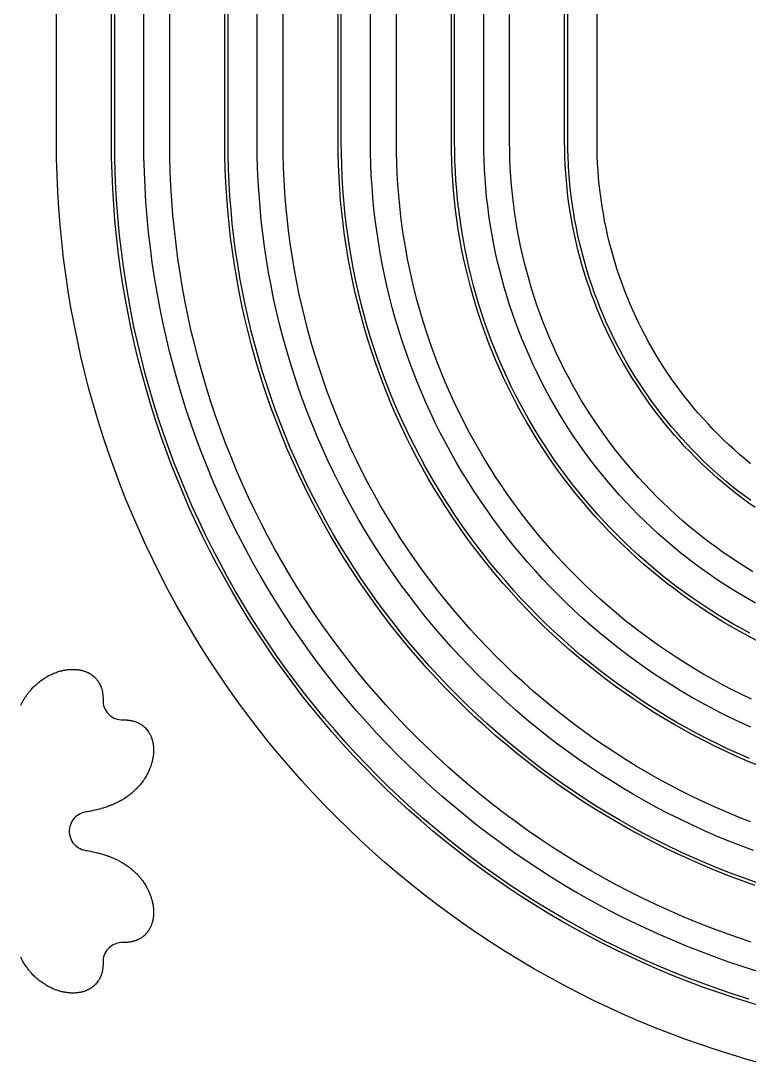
# Model space of a CAD drawing. Header units: metres. Extents: x 9 to 1211, y 9 to 2781.
# Drawn here: x 610 to 835, y 1411.1 to 1733.3 of the extents above; entities that cross this region are included whole.
import ezdxf

# ---------------------------------------------------------------- set-up
doc = ezdxf.new("R2010")
doc.units = ezdxf.units.M
for name, color, linetype in [('ACIKLIK', 5, 'Continuous'), ('CAM_SABLON', 4, 'Continuous'), ('DIS_KENAR_V91_Z3', 1, 'Continuous'), ('LAMBA_T4_Z4', 3, 'Continuous')]:
    doc.layers.add(name, color=color, linetype=linetype)

msp = doc.modelspace()

# ---------------------------------------------------------------- linework, layer by layer
at = {"layer": 'ACIKLIK'}
for points in [[(837.64, 1439.71), (833.18, 1441.12), (828.75, 1442.6), (824.34, 1444.16), (819.96, 1445.8), (815.61, 1447.52), (811.28, 1449.31), (806.99, 1451.17), (802.74, 1453.11), (798.52, 1455.12), (794.33, 1457.21), (790.18, 1459.37), (786.07, 1461.6), (782, 1463.91), (777.97, 1466.28), (773.98, 1468.72), (770.04, 1471.24), (766.14, 1473.82), (762.28, 1476.47), (758.47, 1479.18), (754.71, 1481.97), (751, 1484.81), (747.34, 1487.73), (743.73, 1490.7), (740.18, 1493.74), (736.67, 1496.84), (733.23, 1500), (729.83, 1503.22), (726.5, 1506.5), (723.22, 1509.83), (720, 1513.23), (716.84, 1516.67), (713.74, 1520.18), (710.7, 1523.73), (707.73, 1527.34), (704.81, 1531), (701.97, 1534.71), (699.18, 1538.47), (696.47, 1542.28), (693.82, 1546.14), (691.24, 1550.04), (688.72, 1553.98), (686.28, 1557.97), (683.91, 1562), (681.6, 1566.07), (679.37, 1570.18), (677.21, 1574.33), (675.12, 1578.52), (673.11, 1582.74), (671.17, 1586.99), (669.31, 1591.28), (667.52, 1595.61), (665.8, 1599.96), (664.16, 1604.34), (662.6, 1608.75), (661.12, 1613.18), (659.71, 1617.64), (658.38, 1622.13), (657.13, 1626.64), (655.96, 1631.17), (654.87, 1635.71), (653.86, 1640.28), (652.92, 1644.86), (652.07, 1649.46), (651.3, 1654.08), (650.61, 1658.7), (650, 1663.34), (649.47, 1667.99), (649.02, 1672.64), (648.65, 1677.31), (648.37, 1681.97), (648.16, 1686.65), (648.04, 1691.32), (648, 1696.12), (648, 2485.88)], [(836.31, 1477.05), (832.5, 1478.48), (828.72, 1479.97), (824.96, 1481.52), (821.23, 1483.14), (817.53, 1484.83), (813.86, 1486.58), (810.22, 1488.4), (806.61, 1490.27), (803.04, 1492.21), (799.5, 1494.22), (796, 1496.28), (792.53, 1498.41), (789.1, 1500.59), (785.71, 1502.84), (782.36, 1505.14), (779.05, 1507.5), (775.78, 1509.92), (772.55, 1512.39), (769.37, 1514.93), (766.23, 1517.51), (763.14, 1520.15), (760.09, 1522.85), (757.1, 1525.6), (754.15, 1528.39), (751.24, 1531.24), (748.39, 1534.15), (745.6, 1537.1), (742.85, 1540.09), (740.15, 1543.14), (737.51, 1546.23), (734.93, 1549.37), (732.39, 1552.55), (729.92, 1555.78), (727.5, 1559.05), (725.14, 1562.36), (722.84, 1565.71), (720.59, 1569.1), (718.41, 1572.53), (716.28, 1576), (714.22, 1579.5), (712.21, 1583.04), (710.27, 1586.61), (708.4, 1590.22), (706.58, 1593.86), (704.83, 1597.53), (703.14, 1601.23), (701.52, 1604.96), (699.97, 1608.72), (698.48, 1612.5), (697.05, 1616.31), (695.7, 1620.14), (694.4, 1624), (693.18, 1627.88), (692.03, 1631.78), (690.94, 1635.7), (689.92, 1639.63), (688.97, 1643.59), (688.09, 1647.56), (687.28, 1651.54), (686.54, 1655.54), (685.87, 1659.55), (685.27, 1663.57), (684.74, 1667.6), (684.28, 1671.64), (683.89, 1675.69), (683.57, 1679.75), (683.32, 1683.81), (683.14, 1687.87), (683.04, 1691.93), (683, 1696.12), (683, 2485.88)], [(835.47, 1515.12), (832.32, 1516.55), (829.2, 1518.04), (826.11, 1519.58), (823.05, 1521.18), (820.01, 1522.83), (817, 1524.53), (814.02, 1526.28), (811.08, 1528.09), (808.16, 1529.94), (805.28, 1531.85), (802.43, 1533.81), (799.62, 1535.82), (796.84, 1537.87), (794.1, 1539.97), (791.4, 1542.13), (788.73, 1544.32), (786.1, 1546.57), (783.51, 1548.86), (780.97, 1551.19), (778.46, 1553.57), (775.99, 1555.99), (773.57, 1558.46), (771.19, 1560.97), (768.86, 1563.51), (766.57, 1566.1), (764.32, 1568.73), (762.13, 1571.4), (759.97, 1574.1), (757.87, 1576.84), (755.82, 1579.62), (753.81, 1582.43), (751.85, 1585.28), (749.94, 1588.16), (748.09, 1591.08), (746.28, 1594.02), (744.53, 1597), (742.83, 1600.01), (741.18, 1603.05), (739.58, 1606.11), (738.04, 1609.2), (736.55, 1612.32), (735.12, 1615.47), (733.74, 1618.64), (732.42, 1621.83), (731.15, 1625.04), (729.94, 1628.28), (728.79, 1631.54), (727.69, 1634.81), (726.65, 1638.11), (725.67, 1641.42), (724.75, 1644.75), (723.88, 1648.1), (723.08, 1651.46), (722.33, 1654.83), (721.64, 1658.22), (721.01, 1661.62), (720.44, 1665.03), (719.93, 1668.44), (719.48, 1671.87), (719.09, 1675.3), (718.75, 1678.74), (718.48, 1682.19), (718.27, 1685.64), (718.12, 1689.09), (718.03, 1692.54), (718, 1696.12), (718, 2485.88)], [(836.98, 1553.44), (834.5, 1554.84), (832.05, 1556.28), (829.62, 1557.77), (827.22, 1559.3), (824.85, 1560.87), (822.51, 1562.48), (820.19, 1564.13), (817.9, 1565.82), (815.65, 1567.56), (813.42, 1569.33), (811.23, 1571.14), (809.06, 1572.98), (806.93, 1574.87), (804.83, 1576.79), (802.77, 1578.75), (800.74, 1580.74), (798.75, 1582.77), (796.79, 1584.83), (794.87, 1586.93), (792.98, 1589.06), (791.14, 1591.23), (789.33, 1593.42), (787.56, 1595.65), (785.82, 1597.9), (784.13, 1600.19), (782.48, 1602.51), (780.87, 1604.85), (779.3, 1607.22), (777.77, 1609.62), (776.28, 1612.05), (774.84, 1614.5), (773.44, 1616.98), (772.08, 1619.48), (770.77, 1622), (769.5, 1624.55), (768.27, 1627.11), (767.09, 1629.7), (765.96, 1632.31), (764.87, 1634.94), (763.83, 1637.59), (762.83, 1640.25), (761.88, 1642.93), (760.98, 1645.63), (760.12, 1648.34), (759.32, 1651.07), (758.56, 1653.81), (757.84, 1656.57), (757.18, 1659.33), (756.56, 1662.11), (756, 1664.9), (755.48, 1667.7), (755.01, 1670.5), (754.59, 1673.31), (754.22, 1676.14), (753.89, 1678.96), (753.62, 1681.79), (753.4, 1684.63), (753.22, 1687.47), (753.1, 1690.31), (753.03, 1693.16), (753, 1696.12), (753, 2485.88)], [(835.45, 1596.53), (833.72, 1597.95), (832.03, 1599.4), (830.35, 1600.88), (828.7, 1602.39), (827.08, 1603.93), (825.49, 1605.49), (823.93, 1607.08), (822.39, 1608.7), (820.88, 1610.35), (819.4, 1612.03), (817.95, 1613.72), (816.53, 1615.45), (815.14, 1617.2), (813.78, 1618.97), (812.45, 1620.76), (811.15, 1622.58), (809.88, 1624.42), (808.65, 1626.29), (807.45, 1628.17), (806.28, 1630.08), (805.15, 1632), (804.05, 1633.94), (802.98, 1635.91), (801.95, 1637.89), (800.96, 1639.89), (799.99, 1641.91), (799.07, 1643.94), (798.18, 1645.99), (797.32, 1648.05), (796.5, 1650.13), (795.72, 1652.22), (794.97, 1654.33), (794.27, 1656.45), (793.59, 1658.58), (792.96, 1660.72), (792.36, 1662.87), (791.8, 1665.03), (791.28, 1667.21), (790.8, 1669.39), (790.35, 1671.58), (789.95, 1673.77), (789.58, 1675.98), (789.25, 1678.19), (788.96, 1680.4), (788.7, 1682.62), (788.49, 1684.84), (788.31, 1687.07), (788.18, 1689.3), (788.08, 1691.53), (788.02, 1693.77), (788, 1696.12), (788, 2485.88)]]:
    msp.add_lwpolyline(points, dxfattribs=at)
at = {"layer": 'CAM_SABLON'}
for points in [[(835.01, 1431.1), (830.4, 1432.56), (825.82, 1434.09), (821.26, 1435.71), (816.73, 1437.4), (812.23, 1439.17), (807.77, 1441.02), (803.33, 1442.95), (798.94, 1444.95), (794.57, 1447.03), (790.24, 1449.19), (785.96, 1451.42), (781.71, 1453.73), (777.5, 1456.11), (773.33, 1458.57), (769.21, 1461.09), (765.14, 1463.69), (761.1, 1466.36), (757.12, 1469.1), (753.18, 1471.9), (749.3, 1474.78), (745.46, 1477.72), (741.68, 1480.73), (737.95, 1483.81), (734.27, 1486.95), (730.65, 1490.15), (727.09, 1493.42), (723.58, 1496.74), (720.13, 1500.13), (716.74, 1503.58), (713.42, 1507.09), (710.15, 1510.65), (706.95, 1514.27), (703.81, 1517.95), (700.73, 1521.68), (697.72, 1525.46), (694.78, 1529.3), (691.9, 1533.18), (689.1, 1537.12), (686.36, 1541.1), (683.69, 1545.14), (681.09, 1549.21), (678.57, 1553.33), (676.11, 1557.5), (673.73, 1561.71), (671.42, 1565.96), (669.19, 1570.24), (667.03, 1574.57), (664.95, 1578.94), (662.95, 1583.33), (661.02, 1587.77), (659.17, 1592.23), (657.4, 1596.73), (655.71, 1601.26), (654.09, 1605.82), (652.56, 1610.4), (651.1, 1615.01), (649.73, 1619.65), (648.44, 1624.31), (647.23, 1628.99), (646.1, 1633.69), (645.05, 1638.41), (644.09, 1643.15), (643.21, 1647.9), (642.41, 1652.67), (641.7, 1657.45), (641.07, 1662.24), (640.52, 1667.05), (640.05, 1671.86), (639.68, 1676.68), (639.38, 1681.5), (639.17, 1686.33), (639.04, 1691.17), (639, 1696.08), (639, 2485.92)], [(837.21, 1467.19), (833.23, 1468.6), (829.28, 1470.07), (825.35, 1471.62), (821.44, 1473.24), (817.57, 1474.92), (813.73, 1476.67), (809.91, 1478.49), (806.13, 1480.38), (802.39, 1482.33), (798.68, 1484.34), (795, 1486.42), (791.36, 1488.57), (787.76, 1490.77), (784.2, 1493.04), (780.68, 1495.37), (777.19, 1497.77), (773.76, 1500.22), (770.36, 1502.73), (767.01, 1505.3), (763.7, 1507.93), (760.45, 1510.62), (757.23, 1513.36), (754.07, 1516.16), (750.96, 1519.01), (747.89, 1521.92), (744.88, 1524.88), (741.92, 1527.89), (739.01, 1530.96), (736.16, 1534.07), (733.36, 1537.23), (730.62, 1540.45), (727.93, 1543.7), (725.3, 1547.01), (722.73, 1550.36), (720.22, 1553.76), (717.77, 1557.19), (715.37, 1560.68), (713.04, 1564.2), (710.77, 1567.76), (708.57, 1571.36), (706.42, 1575), (704.34, 1578.68), (702.33, 1582.39), (700.38, 1586.13), (698.49, 1589.91), (696.67, 1593.73), (694.92, 1597.57), (693.24, 1601.44), (691.62, 1605.35), (690.07, 1609.28), (688.6, 1613.23), (687.19, 1617.21), (685.84, 1621.22), (684.57, 1625.25), (683.38, 1629.3), (682.25, 1633.37), (681.19, 1637.46), (680.2, 1641.56), (679.29, 1645.69), (678.45, 1649.82), (677.68, 1653.98), (676.98, 1658.14), (676.36, 1662.32), (675.8, 1666.51), (675.33, 1670.7), (674.92, 1674.91), (674.59, 1679.12), (674.33, 1683.33), (674.15, 1687.55), (674.04, 1691.78), (674, 1696.08), (674, 2485.92)], [(835.12, 1505.46), (831.81, 1506.9), (828.52, 1508.39), (825.26, 1509.95), (822.02, 1511.56), (818.82, 1513.23), (815.64, 1514.95), (812.5, 1516.73), (809.39, 1518.57), (806.31, 1520.45), (803.26, 1522.4), (800.25, 1524.39), (797.27, 1526.44), (794.33, 1528.53), (791.42, 1530.68), (788.56, 1532.88), (785.73, 1535.13), (782.94, 1537.43), (780.2, 1539.78), (777.49, 1542.17), (774.83, 1544.61), (772.21, 1547.1), (769.63, 1549.63), (767.1, 1552.21), (764.61, 1554.83), (762.17, 1557.49), (759.78, 1560.2), (757.43, 1562.94), (755.13, 1565.73), (752.88, 1568.56), (750.68, 1571.42), (748.53, 1574.33), (746.44, 1577.27), (744.39, 1580.25), (742.4, 1583.26), (740.45, 1586.31), (738.57, 1589.39), (736.73, 1592.5), (734.95, 1595.64), (733.23, 1598.82), (731.56, 1602.02), (729.95, 1605.26), (728.39, 1608.52), (726.9, 1611.81), (725.46, 1615.12), (724.07, 1618.46), (722.75, 1621.82), (721.48, 1625.2), (720.28, 1628.61), (719.13, 1632.03), (718.05, 1635.48), (717.02, 1638.94), (716.05, 1642.42), (715.15, 1645.92), (714.31, 1649.44), (713.52, 1652.96), (712.8, 1656.5), (712.15, 1660.05), (711.55, 1663.62), (711.02, 1667.19), (710.54, 1670.77), (710.13, 1674.36), (709.79, 1677.96), (709.5, 1681.56), (709.28, 1685.17), (709.13, 1688.78), (709.03, 1692.39), (709, 1696.08), (709, 2485.92)], [(835.25, 1544.13), (832.61, 1545.57), (830, 1547.04), (827.41, 1548.57), (824.85, 1550.14), (822.32, 1551.75), (819.82, 1553.41), (817.35, 1555.11), (814.9, 1556.85), (812.49, 1558.64), (810.11, 1560.46), (807.76, 1562.33), (805.44, 1564.24), (803.16, 1566.19), (800.91, 1568.18), (798.7, 1570.21), (796.52, 1572.27), (794.38, 1574.38), (792.27, 1576.52), (790.21, 1578.7), (788.18, 1580.91), (786.19, 1583.16), (784.24, 1585.44), (782.33, 1587.76), (780.46, 1590.11), (778.64, 1592.49), (776.85, 1594.9), (775.11, 1597.35), (773.41, 1599.82), (771.75, 1602.32), (770.14, 1604.85), (768.57, 1607.41), (767.04, 1610), (765.57, 1612.61), (764.13, 1615.25), (762.75, 1617.91), (761.41, 1620.6), (760.12, 1623.31), (758.87, 1626.04), (757.67, 1628.79), (756.53, 1631.57), (755.42, 1634.36), (754.37, 1637.17), (753.37, 1640), (752.42, 1642.85), (751.52, 1645.71), (750.66, 1648.59), (749.86, 1651.48), (749.11, 1654.39), (748.41, 1657.31), (747.76, 1660.24), (747.16, 1663.18), (746.61, 1666.13), (746.12, 1669.09), (745.67, 1672.06), (745.28, 1675.04), (744.94, 1678.02), (744.66, 1681.01), (744.42, 1684), (744.24, 1687), (744.11, 1690), (744.03, 1693), (744, 1696.08), (744, 2485.92)], [(835.47, 1585.17), (833.55, 1586.59), (831.65, 1588.04), (829.78, 1589.53), (827.94, 1591.05), (826.12, 1592.61), (824.33, 1594.19), (822.57, 1595.81), (820.83, 1597.45), (819.13, 1599.13), (817.45, 1600.83), (815.81, 1602.57), (814.19, 1604.33), (812.61, 1606.12), (811.05, 1607.94), (809.53, 1609.78), (808.04, 1611.65), (806.59, 1613.55), (805.17, 1615.47), (803.78, 1617.42), (802.42, 1619.39), (801.1, 1621.38), (799.82, 1623.4), (798.57, 1625.44), (797.36, 1627.5), (796.18, 1629.58), (795.04, 1631.68), (793.93, 1633.8), (792.87, 1635.94), (791.84, 1638.1), (790.84, 1640.28), (789.89, 1642.47), (788.98, 1644.68), (788.1, 1646.9), (787.26, 1649.14), (786.46, 1651.4), (785.71, 1653.66), (784.99, 1655.95), (784.31, 1658.24), (783.67, 1660.54), (783.07, 1662.86), (782.51, 1665.18), (781.99, 1667.52), (781.52, 1669.86), (781.08, 1672.21), (780.69, 1674.57), (780.33, 1676.93), (780.02, 1679.3), (779.75, 1681.68), (779.52, 1684.06), (779.33, 1686.44), (779.19, 1688.83), (779.08, 1691.22), (779.02, 1693.61), (779, 1696.08), (779, 2485.92)]]:
    msp.add_lwpolyline(points, dxfattribs=at)
at = {"layer": 'DIS_KENAR_V91_Z3'}
for points in [[(839.65, 1411.05), (834.69, 1412.43), (829.75, 1413.89), (824.84, 1415.44), (819.96, 1417.07), (815.1, 1418.79), (810.28, 1420.59), (805.49, 1422.48), (800.73, 1424.45), (796.01, 1426.5), (791.33, 1428.64), (786.68, 1430.86), (782.07, 1433.15), (777.51, 1435.53), (772.98, 1437.99), (768.5, 1440.52), (764.06, 1443.14), (759.67, 1445.83), (755.33, 1448.59), (751.04, 1451.43), (746.79, 1454.35), (742.6, 1457.34), (738.46, 1460.4), (734.38, 1463.54), (730.35, 1466.74), (726.38, 1470.02), (722.46, 1473.36), (718.61, 1476.77), (714.81, 1480.25), (711.08, 1483.79), (707.4, 1487.4), (703.79, 1491.08), (700.25, 1494.81), (696.77, 1498.61), (693.36, 1502.46), (690.02, 1506.38), (686.74, 1510.35), (683.54, 1514.38), (680.4, 1518.46), (677.34, 1522.6), (674.35, 1526.79), (671.43, 1531.04), (668.59, 1535.33), (665.83, 1539.67), (663.14, 1544.06), (660.52, 1548.5), (657.99, 1552.98), (655.53, 1557.51), (653.15, 1562.07), (650.86, 1566.68), (648.64, 1571.33), (646.5, 1576.01), (644.45, 1580.73), (642.48, 1585.49), (640.59, 1590.28), (638.79, 1595.1), (637.07, 1599.96), (635.44, 1604.84), (633.89, 1609.75), (632.43, 1614.69), (631.05, 1619.65), (629.76, 1624.63), (628.56, 1629.64), (627.45, 1634.67), (626.42, 1639.71), (625.48, 1644.77), (624.63, 1649.85), (623.87, 1654.94), (623.2, 1660.05), (622.62, 1665.16), (622.12, 1670.29), (621.72, 1675.42), (621.4, 1680.56), (621.18, 1685.7), (621.04, 1690.85), (621, 1696), (621, 2486)], [(835.66, 1448.73), (831.35, 1450.17), (827.07, 1451.68), (822.82, 1453.27), (818.6, 1454.93), (814.41, 1456.67), (810.25, 1458.48), (806.12, 1460.36), (802.02, 1462.31), (797.96, 1464.34), (793.94, 1466.43), (789.95, 1468.6), (786, 1470.83), (782.09, 1473.14), (778.22, 1475.51), (774.39, 1477.95), (770.61, 1480.45), (766.87, 1483.02), (763.18, 1485.66), (759.53, 1488.35), (755.93, 1491.12), (752.38, 1493.94), (748.88, 1496.83), (745.42, 1499.78), (742.03, 1502.78), (738.68, 1505.85), (735.39, 1508.97), (732.15, 1512.15), (728.97, 1515.39), (725.85, 1518.68), (722.78, 1522.03), (719.78, 1525.42), (716.83, 1528.88), (713.94, 1532.38), (711.12, 1535.93), (708.35, 1539.53), (705.66, 1543.18), (703.02, 1546.87), (700.45, 1550.61), (697.95, 1554.39), (695.51, 1558.22), (693.14, 1562.09), (690.83, 1566), (688.6, 1569.95), (686.43, 1573.94), (684.34, 1577.96), (682.31, 1582.02), (680.36, 1586.12), (678.48, 1590.25), (676.67, 1594.41), (674.93, 1598.6), (673.27, 1602.82), (671.68, 1607.07), (670.17, 1611.35), (668.73, 1615.66), (667.36, 1619.98), (666.07, 1624.33), (664.86, 1628.71), (663.72, 1633.1), (662.66, 1637.51), (661.68, 1641.94), (660.78, 1646.39), (659.95, 1650.85), (659.2, 1655.33), (658.53, 1659.81), (657.94, 1664.31), (657.42, 1668.82), (656.99, 1673.34), (656.63, 1677.86), (656.36, 1682.39), (656.16, 1686.93), (656.04, 1691.46), (656, 1696), (656, 2486)], [(835.37, 1485.94), (831.71, 1487.38), (828.09, 1488.89), (824.48, 1490.45), (820.91, 1492.08), (817.37, 1493.77), (813.85, 1495.52), (810.37, 1497.34), (806.92, 1499.21), (803.5, 1501.14), (800.12, 1503.14), (796.77, 1505.19), (793.46, 1507.3), (790.18, 1509.47), (786.95, 1511.69), (783.75, 1513.97), (780.59, 1516.31), (777.48, 1518.7), (774.4, 1521.14), (771.37, 1523.64), (768.39, 1526.19), (765.45, 1528.79), (762.55, 1531.45), (759.7, 1534.15), (756.9, 1536.9), (754.15, 1539.7), (751.45, 1542.55), (748.79, 1545.45), (746.19, 1548.39), (743.64, 1551.37), (741.14, 1554.4), (738.7, 1557.48), (736.31, 1560.59), (733.97, 1563.75), (731.69, 1566.95), (729.47, 1570.18), (727.3, 1573.46), (725.19, 1576.77), (723.14, 1580.12), (721.14, 1583.5), (719.21, 1586.92), (717.34, 1590.37), (715.52, 1593.85), (713.77, 1597.37), (712.08, 1600.91), (710.45, 1604.48), (708.89, 1608.09), (707.38, 1611.71), (705.94, 1615.37), (704.57, 1619.05), (703.26, 1622.75), (702.01, 1626.47), (700.83, 1630.22), (699.72, 1633.98), (698.67, 1637.77), (697.68, 1641.57), (696.77, 1645.39), (695.92, 1649.22), (695.13, 1653.07), (694.42, 1656.93), (693.77, 1660.8), (693.19, 1664.69), (692.68, 1668.58), (692.23, 1672.48), (691.86, 1676.39), (691.55, 1680.3), (691.31, 1684.22), (691.14, 1688.15), (691.03, 1692.07), (691, 1696), (691, 2486)], [(835.7, 1523.8), (832.71, 1525.23), (829.74, 1526.71), (826.8, 1528.24), (823.89, 1529.82), (821, 1531.46), (818.14, 1533.14), (815.32, 1534.87), (812.52, 1536.65), (809.75, 1538.48), (807.02, 1540.36), (804.32, 1542.29), (801.66, 1544.26), (799.02, 1546.28), (796.43, 1548.34), (793.87, 1550.45), (791.35, 1552.61), (788.87, 1554.8), (786.42, 1557.04), (784.01, 1559.33), (781.65, 1561.65), (779.33, 1564.01), (777.04, 1566.42), (774.8, 1568.87), (772.61, 1571.35), (770.45, 1573.87), (768.34, 1576.43), (766.28, 1579.02), (764.26, 1581.66), (762.29, 1584.32), (760.36, 1587.02), (758.48, 1589.75), (756.65, 1592.52), (754.87, 1595.32), (753.14, 1598.14), (751.46, 1601), (749.82, 1603.89), (748.24, 1606.8), (746.71, 1609.74), (745.23, 1612.71), (743.8, 1615.7), (742.43, 1618.72), (741.1, 1621.76), (739.84, 1624.82), (738.62, 1627.91), (737.46, 1631.02), (736.35, 1634.14), (735.3, 1637.29), (734.3, 1640.45), (733.36, 1643.63), (732.47, 1646.82), (731.64, 1650.03), (730.87, 1653.26), (730.15, 1656.5), (729.49, 1659.75), (728.89, 1663.01), (728.34, 1666.28), (727.85, 1669.56), (727.42, 1672.84), (727.04, 1676.14), (726.72, 1679.44), (726.46, 1682.75), (726.26, 1686.06), (726.12, 1689.37), (726.03, 1692.68), (726, 1696), (726, 2486)], [(836.17, 1563.14), (833.86, 1564.55), (831.58, 1566.01), (829.33, 1567.5), (827.1, 1569.03), (824.89, 1570.6), (822.72, 1572.21), (820.57, 1573.86), (818.46, 1575.54), (816.37, 1577.26), (814.31, 1579.02), (812.28, 1580.81), (810.29, 1582.64), (808.33, 1584.5), (806.4, 1586.4), (804.5, 1588.33), (802.64, 1590.29), (800.81, 1592.28), (799.02, 1594.31), (797.26, 1596.37), (795.54, 1598.46), (793.86, 1600.57), (792.21, 1602.72), (790.6, 1604.89), (789.03, 1607.1), (787.5, 1609.33), (786.01, 1611.58), (784.55, 1613.86), (783.14, 1616.17), (781.77, 1618.5), (780.43, 1620.85), (779.14, 1623.23), (777.89, 1625.63), (776.69, 1628.05), (775.52, 1630.49), (774.4, 1632.96), (773.32, 1635.44), (772.29, 1637.94), (771.3, 1640.45), (770.35, 1642.99), (769.44, 1645.54), (768.59, 1648.1), (767.77, 1650.68), (767, 1653.28), (766.28, 1655.88), (765.6, 1658.5), (764.97, 1661.13), (764.39, 1663.77), (763.85, 1666.42), (763.35, 1669.08), (762.91, 1671.75), (762.51, 1674.43), (762.16, 1677.11), (761.85, 1679.8), (761.59, 1682.49), (761.38, 1685.19), (761.21, 1687.89), (761.09, 1690.59), (761.02, 1693.29), (761, 1696), (761, 2486)], [(609.94, 1521.94), (610.15, 1522.34), (610.22, 1522.47), (610.44, 1522.87), (610.51, 1523), (610.74, 1523.38), (610.81, 1523.51), (611.05, 1523.89), (611.13, 1524.02), (611.37, 1524.39), (611.46, 1524.52), (611.7, 1524.87), (611.79, 1525), (612.05, 1525.35), (612.15, 1525.48), (612.4, 1525.81), (612.51, 1525.94), (612.77, 1526.27), (612.88, 1526.4), (613.15, 1526.71), (613.27, 1526.84), (613.54, 1527.14), (613.66, 1527.26), (613.95, 1527.56), (614.07, 1527.68), (614.36, 1527.96), (614.48, 1528.08), (614.78, 1528.35), (614.91, 1528.47), (615.21, 1528.73), (615.35, 1528.84), (615.66, 1529.09), (615.79, 1529.2), (616.11, 1529.44), (616.25, 1529.55), (616.56, 1529.78), (616.71, 1529.88), (617.03, 1530.09), (617.18, 1530.19), (617.5, 1530.4), (617.65, 1530.49), (617.98, 1530.69), (618.14, 1530.78), (618.47, 1530.96), (618.63, 1531.05), (618.96, 1531.22), (619.12, 1531.3), (619.45, 1531.46), (619.62, 1531.53), (619.95, 1531.68), (620.12, 1531.75), (620.45, 1531.89), (620.63, 1531.95), (620.96, 1532.07), (621.13, 1532.14), (621.46, 1532.25), (621.64, 1532.3), (621.97, 1532.4), (622.15, 1532.45), (622.48, 1532.54), (622.67, 1532.59), (622.98, 1532.66), (623.18, 1532.7), (623.49, 1532.76), (623.69, 1532.79), (623.99, 1532.84), (624.19, 1532.87), (624.49, 1532.91), (624.7, 1532.93), (624.98, 1532.96), (625.2, 1532.97), (625.47, 1532.99), (625.69, 1532.99), (625.96, 1533), (626.18, 1533), (626.44, 1532.99), (626.67, 1532.98), (626.91, 1532.97), (627.15, 1532.95), (627.38, 1532.93), (627.62, 1532.9), (627.83, 1532.87), (628.08, 1532.83), (628.28, 1532.79), (628.53, 1532.74), (628.72, 1532.7), (628.97, 1532.63), (629.15, 1532.59), (629.41, 1532.51), (629.57, 1532.46), (629.83, 1532.37), (629.98, 1532.31), (630.24, 1532.21), (630.37, 1532.15), (630.63, 1532.04), (630.76, 1531.98), (631.01, 1531.84), (631.13, 1531.78), (631.38, 1531.64), (631.48, 1531.57), (631.73, 1531.41), (631.83, 1531.35), (632.07, 1531.17), (632.16, 1531.11), (632.4, 1530.92), (632.47, 1530.85), (632.7, 1530.65), (632.77, 1530.59), (632.99, 1530.37), (633.06, 1530.3), (633.27, 1530.07), (633.33, 1530.01), (633.52, 1529.77), (633.58, 1529.7), (633.76, 1529.45), (633.82, 1529.37), (633.99, 1529.12), (634.04, 1529.04), (634.19, 1528.78), (634.25, 1528.69), (634.38, 1528.43), (634.43, 1528.33), (634.56, 1528.07), (634.6, 1527.97), (634.71, 1527.7), (634.76, 1527.59), (634.85, 1527.33), (634.89, 1527.2), (634.97, 1526.95), (635.01, 1526.81), (635.08, 1526.56), (635.11, 1526.41), (635.17, 1526.16), (635.2, 1526), (635.24, 1525.76), (635.27, 1525.59), (635.3, 1525.36), (635.32, 1525.17), (635.34, 1524.95), (635.36, 1524.75), (635.37, 1524.53), (635.38, 1524.33), (635.38, 1524.12), (635.38, 1523.9), (635.38, 1523.7), (635.38, 1523.7), (635.39, 1522.98), (635.46, 1522.41), (635.58, 1521.85), (635.75, 1521.3), (635.97, 1520.77), (636.25, 1520.26), (636.57, 1519.79), (636.94, 1519.34), (637.34, 1518.94), (637.79, 1518.57), (638.26, 1518.25), (638.77, 1517.97), (639.3, 1517.75), (639.85, 1517.58), (640.41, 1517.46), (640.98, 1517.39), (641.7, 1517.38), (641.7, 1517.38), (641.9, 1517.38), (642.12, 1517.38), (642.33, 1517.38), (642.53, 1517.37), (642.75, 1517.36), (642.95, 1517.34), (643.17, 1517.32), (643.36, 1517.3), (643.59, 1517.27), (643.76, 1517.24), (644, 1517.2), (644.16, 1517.17), (644.41, 1517.11), (644.56, 1517.08), (644.81, 1517.01), (644.95, 1516.97), (645.2, 1516.89), (645.33, 1516.85), (645.59, 1516.76), (645.71, 1516.71), (645.97, 1516.6), (646.07, 1516.56), (646.33, 1516.43), (646.43, 1516.38), (646.69, 1516.25), (646.78, 1516.19), (647.04, 1516.04), (647.12, 1515.99), (647.37, 1515.82), (647.45, 1515.76), (647.7, 1515.58), (647.77, 1515.52), (648.01, 1515.33), (648.07, 1515.27), (648.3, 1515.06), (648.37, 1514.99), (648.59, 1514.77), (648.65, 1514.7), (648.85, 1514.47), (648.92, 1514.4), (649.11, 1514.16), (649.17, 1514.07), (649.35, 1513.83), (649.41, 1513.73), (649.57, 1513.48), (649.64, 1513.38), (649.78, 1513.13), (649.84, 1513.01), (649.98, 1512.76), (650.04, 1512.63), (650.15, 1512.37), (650.21, 1512.24), (650.31, 1511.98), (650.37, 1511.83), (650.46, 1511.57), (650.51, 1511.41), (650.59, 1511.15), (650.63, 1510.97), (650.7, 1510.72), (650.74, 1510.53), (650.79, 1510.28), (650.83, 1510.08), (650.87, 1509.83), (650.9, 1509.62), (650.93, 1509.38), (650.95, 1509.15), (650.97, 1508.91), (650.98, 1508.67), (650.99, 1508.44), (651, 1508.18), (651, 1507.96), (650.99, 1507.69), (650.99, 1507.47), (650.97, 1507.2), (650.96, 1506.98), (650.93, 1506.7), (650.91, 1506.49), (650.87, 1506.19), (650.84, 1505.99), (650.79, 1505.69), (650.76, 1505.49), (650.7, 1505.18), (650.66, 1504.98), (650.59, 1504.67), (650.54, 1504.48), (650.45, 1504.15), (650.4, 1503.97), (650.3, 1503.64), (650.25, 1503.46), (650.14, 1503.13), (650.07, 1502.96), (649.95, 1502.63), (649.89, 1502.45), (649.75, 1502.12), (649.68, 1501.95), (649.53, 1501.62), (649.46, 1501.45), (649.3, 1501.12), (649.22, 1500.96), (649.05, 1500.63), (648.96, 1500.47), (648.78, 1500.14), (648.69, 1499.98), (648.49, 1499.65), (648.4, 1499.5), (648.19, 1499.18), (648.09, 1499.03), (647.88, 1498.71), (647.78, 1498.56), (647.55, 1498.25), (647.44, 1498.11), (647.2, 1497.79), (647.09, 1497.66), (646.84, 1497.35), (646.73, 1497.21), (646.47, 1496.91), (646.35, 1496.78), (646.08, 1496.48), (645.96, 1496.36), (645.68, 1496.07), (645.56, 1495.95), (645.26, 1495.66), (645.14, 1495.54), (644.84, 1495.27), (644.71, 1495.15), (644.4, 1494.88), (644.27, 1494.77), (643.94, 1494.51), (643.81, 1494.4), (643.48, 1494.15), (643.35, 1494.05), (643, 1493.79), (642.87, 1493.7), (642.52, 1493.46), (642.39, 1493.37), (642.02, 1493.13), (641.89, 1493.05), (641.51, 1492.81), (641.38, 1492.74), (641, 1492.51), (640.87, 1492.44), (640.47, 1492.22), (640.34, 1492.15), (639.94, 1491.94), (639.81, 1491.88), (639.39, 1491.68), (639.26, 1491.62), (638.84, 1491.42), (638.71, 1491.37), (638.28, 1491.18), (638.15, 1491.13), (637.71, 1490.95), (637.59, 1490.9), (637.13, 1490.73), (637.02, 1490.69), (636.55, 1490.52), (636.44, 1490.48), (636.01, 1490.34), (635.91, 1490.31), (635.41, 1490.15), (635.31, 1490.12), (634.81, 1489.98), (634.71, 1489.95), (634.21, 1489.81), (634.11, 1489.78), (633.59, 1489.65), (633.5, 1489.63), (632.98, 1489.51), (632.89, 1489.49), (632.36, 1489.37), (632.27, 1489.35), (631.73, 1489.24), (631.65, 1489.22), (631.11, 1489.12), (631.03, 1489.1), (630.48, 1489.01), (630.41, 1488.99), (630.1, 1488.94), (629.39, 1488.79), (628.84, 1488.61), (628.31, 1488.38), (627.8, 1488.1), (627.32, 1487.77), (626.87, 1487.4), (626.47, 1486.98), (626.1, 1486.53), (625.78, 1486.05), (625.51, 1485.53), (625.29, 1484.99), (625.13, 1484.44), (625.01, 1483.87), (624.96, 1483.29), (624.96, 1482.71), (625.01, 1482.13), (625.13, 1481.56), (625.29, 1481), (625.51, 1480.46), (625.78, 1479.95), (626.1, 1479.46), (626.47, 1479.01), (626.88, 1478.6), (627.32, 1478.23), (627.8, 1477.9), (628.31, 1477.62), (628.84, 1477.39), (629.4, 1477.21), (630.11, 1477.06), (630.34, 1477.02), (630.41, 1477.01), (630.96, 1476.91), (631.04, 1476.89), (631.58, 1476.79), (631.66, 1476.78), (632.2, 1476.67), (632.28, 1476.65), (632.81, 1476.53), (632.9, 1476.51), (633.42, 1476.39), (633.51, 1476.37), (634.02, 1476.24), (634.12, 1476.21), (634.62, 1476.08), (634.72, 1476.05), (635.22, 1475.91), (635.32, 1475.87), (635.81, 1475.73), (635.92, 1475.69), (636.43, 1475.52), (636.56, 1475.48), (637.02, 1475.31), (637.13, 1475.27), (637.59, 1475.1), (637.71, 1475.05), (638.15, 1474.87), (638.28, 1474.82), (638.71, 1474.63), (638.84, 1474.58), (639.26, 1474.38), (639.39, 1474.32), (639.81, 1474.12), (639.94, 1474.06), (640.34, 1473.85), (640.47, 1473.78), (640.87, 1473.56), (641, 1473.49), (641.38, 1473.26), (641.51, 1473.19), (641.89, 1472.95), (642.02, 1472.87), (642.39, 1472.63), (642.52, 1472.54), (642.87, 1472.3), (643, 1472.21), (643.35, 1471.95), (643.48, 1471.85), (643.81, 1471.6), (643.94, 1471.49), (644.27, 1471.23), (644.4, 1471.12), (644.71, 1470.85), (644.84, 1470.73), (645.14, 1470.46), (645.26, 1470.34), (645.56, 1470.05), (645.68, 1469.93), (645.96, 1469.64), (646.08, 1469.52), (646.35, 1469.22), (646.47, 1469.09), (646.73, 1468.79), (646.84, 1468.65), (647.09, 1468.34), (647.2, 1468.21), (647.44, 1467.89), (647.55, 1467.75), (647.78, 1467.44), (647.88, 1467.29), (648.09, 1466.97), (648.19, 1466.82), (648.4, 1466.5), (648.49, 1466.35), (648.69, 1466.02), (648.78, 1465.86), (648.96, 1465.53), (649.05, 1465.37), (649.22, 1465.04), (649.3, 1464.88), (649.46, 1464.55), (649.53, 1464.38), (649.68, 1464.05), (649.75, 1463.88), (649.89, 1463.55), (649.95, 1463.37), (650.07, 1463.04), (650.14, 1462.87), (650.25, 1462.54), (650.3, 1462.36), (650.4, 1462.03), (650.45, 1461.85), (650.54, 1461.52), (650.59, 1461.33), (650.66, 1461.02), (650.7, 1460.82), (650.76, 1460.51), (650.79, 1460.31), (650.84, 1460.01), (650.87, 1459.81), (650.91, 1459.51), (650.93, 1459.3), (650.96, 1459.02), (650.97, 1458.8), (650.99, 1458.53), (650.99, 1458.31), (651, 1458.04), (651, 1457.82), (650.99, 1457.56), (650.98, 1457.33), (650.97, 1457.09), (650.95, 1456.85), (650.93, 1456.62), (650.9, 1456.38), (650.87, 1456.17), (650.83, 1455.92), (650.79, 1455.72), (650.74, 1455.47), (650.7, 1455.28), (650.63, 1455.03), (650.59, 1454.85), (650.51, 1454.59), (650.46, 1454.43), (650.37, 1454.17), (650.31, 1454.02), (650.21, 1453.76), (650.15, 1453.63), (650.04, 1453.37), (649.98, 1453.24), (649.84, 1452.99), (649.78, 1452.87), (649.64, 1452.62), (649.57, 1452.52), (649.41, 1452.27), (649.35, 1452.17), (649.17, 1451.93), (649.11, 1451.84), (648.92, 1451.6), (648.85, 1451.53), (648.65, 1451.3), (648.59, 1451.23), (648.37, 1451.01), (648.3, 1450.94), (648.07, 1450.73), (648.01, 1450.67), (647.77, 1450.48), (647.7, 1450.42), (647.45, 1450.24), (647.37, 1450.18), (647.12, 1450.01), (647.04, 1449.96), (646.78, 1449.81), (646.69, 1449.75), (646.43, 1449.62), (646.33, 1449.57), (646.07, 1449.44), (645.97, 1449.4), (645.7, 1449.29), (645.59, 1449.24), (645.33, 1449.15), (645.2, 1449.11), (644.95, 1449.03), (644.81, 1448.99), (644.56, 1448.92), (644.41, 1448.89), (644.16, 1448.83), (644, 1448.8), (643.76, 1448.76), (643.59, 1448.73), (643.36, 1448.7), (643.17, 1448.68), (642.95, 1448.66), (642.75, 1448.64), (642.53, 1448.63), (642.33, 1448.62), (642.12, 1448.62), (641.9, 1448.62), (641.7, 1448.62), (641.7, 1448.62), (640.98, 1448.61), (640.41, 1448.54), (639.85, 1448.42), (639.3, 1448.25), (638.77, 1448.03), (638.26, 1447.75), (637.79, 1447.43), (637.34, 1447.06), (636.94, 1446.66), (636.57, 1446.21), (636.25, 1445.74), (635.97, 1445.23), (635.75, 1444.7), (635.58, 1444.15), (635.46, 1443.59), (635.39, 1443.02), (635.38, 1442.3), (635.38, 1442.3), (635.38, 1442.1), (635.38, 1441.88), (635.38, 1441.67), (635.37, 1441.47), (635.36, 1441.25), (635.34, 1441.05), (635.32, 1440.83), (635.3, 1440.64), (635.27, 1440.41), (635.24, 1440.24), (635.2, 1440), (635.17, 1439.84), (635.11, 1439.59), (635.08, 1439.44), (635.01, 1439.19), (634.97, 1439.05), (634.89, 1438.8), (634.85, 1438.67), (634.76, 1438.41), (634.71, 1438.29), (634.6, 1438.03), (634.56, 1437.93), (634.43, 1437.67), (634.38, 1437.57), (634.25, 1437.31), (634.19, 1437.22), (634.04, 1436.96), (633.99, 1436.88), (633.82, 1436.63), (633.76, 1436.55), (633.58, 1436.3), (633.52, 1436.23), (633.33, 1435.99), (633.27, 1435.93), (633.06, 1435.7), (632.99, 1435.63), (632.77, 1435.41), (632.7, 1435.35), (632.47, 1435.15), (632.4, 1435.08), (632.16, 1434.89), (632.07, 1434.83), (631.83, 1434.65), (631.73, 1434.59), (631.48, 1434.43), (631.38, 1434.36), (631.13, 1434.22), (631.01, 1434.16), (630.76, 1434.02), (630.63, 1433.96), (630.37, 1433.85), (630.24, 1433.79), (629.98, 1433.69), (629.83, 1433.63), (629.57, 1433.54), (629.41, 1433.49), (629.15, 1433.41), (628.97, 1433.37), (628.72, 1433.3), (628.53, 1433.26), (628.28, 1433.21), (628.08, 1433.17), (627.83, 1433.13), (627.62, 1433.1), (627.38, 1433.07), (627.15, 1433.05), (626.91, 1433.03), (626.67, 1433.02), (626.44, 1433.01), (626.18, 1433), (625.96, 1433), (625.69, 1433.01), (625.47, 1433.01), (625.2, 1433.03), (624.98, 1433.04), (624.7, 1433.07), (624.49, 1433.09), (624.19, 1433.13), (623.99, 1433.16), (623.69, 1433.21), (623.49, 1433.24), (623.18, 1433.3), (622.98, 1433.34), (622.67, 1433.41), (622.48, 1433.46), (622.15, 1433.55), (621.97, 1433.6), (621.64, 1433.7), (621.46, 1433.75), (621.13, 1433.86), (620.96, 1433.93), (620.63, 1434.05), (620.45, 1434.11), (620.12, 1434.25), (619.95, 1434.32), (619.62, 1434.47), (619.45, 1434.54), (619.12, 1434.7), (618.96, 1434.78), (618.63, 1434.95), (618.47, 1435.04), (618.14, 1435.22), (617.98, 1435.31), (617.65, 1435.51), (617.5, 1435.6), (617.18, 1435.81), (617.03, 1435.91), (616.71, 1436.12), (616.56, 1436.22), (616.25, 1436.45), (616.11, 1436.56), (615.79, 1436.8), (615.66, 1436.91), (615.35, 1437.16), (615.21, 1437.27), (614.91, 1437.53), (614.78, 1437.65), (614.48, 1437.92), (614.36, 1438.04), (614.07, 1438.32), (613.95, 1438.44), (613.66, 1438.74), (613.54, 1438.86), (613.27, 1439.16), (613.15, 1439.29), (612.88, 1439.6), (612.77, 1439.73), (612.51, 1440.06), (612.4, 1440.19), (612.15, 1440.52), (612.05, 1440.65), (611.79, 1441), (611.7, 1441.13), (611.46, 1441.48), (611.37, 1441.61), (611.13, 1441.98), (611.05, 1442.11), (610.81, 1442.49), (610.74, 1442.62), (610.51, 1443), (610.44, 1443.13), (610.22, 1443.53), (610.15, 1443.66), (609.94, 1444.06)]]:
    msp.add_lwpolyline(points, dxfattribs=at)
at = {"layer": 'LAMBA_T4_Z4'}
for points in [[(839.37, 1428.77), (834.72, 1430.15), (830.09, 1431.61), (825.49, 1433.15), (820.92, 1434.77), (816.37, 1436.47), (811.86, 1438.24), (807.38, 1440.1), (802.93, 1442.03), (798.51, 1444.05), (794.13, 1446.14), (789.79, 1448.3), (785.49, 1450.54), (781.22, 1452.86), (777, 1455.25), (772.82, 1457.71), (768.68, 1460.24), (764.59, 1462.85), (760.54, 1465.53), (756.55, 1468.28), (752.6, 1471.09), (748.7, 1473.98), (744.85, 1476.93), (741.05, 1479.95), (737.31, 1483.04), (733.62, 1486.19), (729.98, 1489.41), (726.4, 1492.68), (722.89, 1496.02), (719.42, 1499.42), (716.02, 1502.89), (712.68, 1506.4), (709.41, 1509.98), (706.19, 1513.62), (703.04, 1517.31), (699.95, 1521.05), (696.93, 1524.85), (693.98, 1528.7), (691.09, 1532.6), (688.28, 1536.55), (685.53, 1540.54), (682.85, 1544.59), (680.24, 1548.68), (677.71, 1552.82), (675.25, 1557), (672.86, 1561.22), (670.54, 1565.49), (668.3, 1569.79), (666.14, 1574.13), (664.05, 1578.51), (662.03, 1582.93), (660.1, 1587.38), (658.24, 1591.86), (656.47, 1596.37), (654.77, 1600.92), (653.15, 1605.49), (651.61, 1610.09), (650.15, 1614.72), (648.77, 1619.37), (647.47, 1624.05), (646.26, 1628.75), (645.13, 1633.46), (644.08, 1638.2), (643.11, 1642.96), (642.22, 1647.73), (641.42, 1652.51), (640.71, 1657.31), (640.07, 1662.12), (639.52, 1666.94), (639.06, 1671.77), (638.68, 1676.61), (638.38, 1681.45), (638.17, 1686.3), (638.04, 1691.15), (638, 1696.07), (638, 2485.93)], [(836.89, 1466.24), (832.89, 1467.66), (828.92, 1469.14), (824.97, 1470.69), (821.05, 1472.32), (817.16, 1474.01), (813.3, 1475.77), (809.48, 1477.59), (805.68, 1479.49), (801.92, 1481.44), (798.19, 1483.47), (794.5, 1485.56), (790.85, 1487.71), (787.23, 1489.92), (783.65, 1492.2), (780.12, 1494.54), (776.62, 1496.95), (773.17, 1499.41), (769.76, 1501.93), (766.39, 1504.51), (763.08, 1507.15), (759.8, 1509.85), (756.58, 1512.61), (753.4, 1515.42), (750.27, 1518.28), (747.2, 1521.2), (744.17, 1524.17), (741.2, 1527.2), (738.28, 1530.27), (735.42, 1533.4), (732.61, 1536.58), (729.85, 1539.8), (727.15, 1543.08), (724.51, 1546.39), (721.93, 1549.76), (719.41, 1553.17), (716.95, 1556.62), (714.54, 1560.12), (712.2, 1563.65), (709.92, 1567.23), (707.71, 1570.85), (705.56, 1574.5), (703.47, 1578.19), (701.44, 1581.92), (699.49, 1585.68), (697.59, 1589.48), (695.77, 1593.3), (694.01, 1597.16), (692.32, 1601.05), (690.69, 1604.97), (689.14, 1608.92), (687.66, 1612.89), (686.24, 1616.89), (684.89, 1620.91), (683.62, 1624.95), (682.41, 1629.02), (681.28, 1633.11), (680.22, 1637.21), (679.23, 1641.34), (678.31, 1645.48), (677.47, 1649.63), (676.69, 1653.8), (675.99, 1657.99), (675.37, 1662.18), (674.81, 1666.39), (674.33, 1670.6), (673.93, 1674.82), (673.59, 1679.05), (673.33, 1683.28), (673.15, 1687.52), (673.04, 1691.76), (673, 1696.07), (673, 2485.93)], [(838.08, 1503.15), (834.73, 1504.54), (831.4, 1505.98), (828.1, 1507.49), (824.82, 1509.05), (821.57, 1510.67), (818.35, 1512.35), (815.16, 1514.08), (812, 1515.87), (808.87, 1517.71), (805.78, 1519.61), (802.72, 1521.56), (799.69, 1523.56), (796.7, 1525.62), (793.74, 1527.72), (790.82, 1529.88), (787.94, 1532.09), (785.1, 1534.35), (782.3, 1536.66), (779.54, 1539.02), (776.82, 1541.43), (774.14, 1543.88), (771.51, 1546.38), (768.92, 1548.92), (766.38, 1551.51), (763.88, 1554.14), (761.43, 1556.82), (759.02, 1559.54), (756.66, 1562.3), (754.35, 1565.1), (752.09, 1567.94), (749.88, 1570.82), (747.72, 1573.74), (745.62, 1576.7), (743.56, 1579.69), (741.56, 1582.72), (739.61, 1585.78), (737.71, 1588.87), (735.87, 1592), (734.08, 1595.16), (732.35, 1598.35), (730.67, 1601.57), (729.05, 1604.82), (727.49, 1608.1), (725.98, 1611.4), (724.54, 1614.73), (723.15, 1618.08), (721.82, 1621.46), (720.54, 1624.86), (719.33, 1628.28), (718.18, 1631.72), (717.09, 1635.19), (716.06, 1638.67), (715.09, 1642.17), (714.18, 1645.68), (713.33, 1649.21), (712.55, 1652.75), (711.82, 1656.31), (711.16, 1659.88), (710.56, 1663.46), (710.02, 1667.05), (709.55, 1670.65), (709.14, 1674.26), (708.79, 1677.87), (708.51, 1681.49), (708.29, 1685.11), (708.13, 1688.74), (708.03, 1692.37), (708, 1696.07), (708, 2485.93)], [(837.46, 1541.86), (834.78, 1543.25), (832.13, 1544.69), (829.5, 1546.18), (826.9, 1547.71), (824.32, 1549.29), (821.78, 1550.91), (819.26, 1552.58), (816.77, 1554.29), (814.31, 1556.04), (811.89, 1557.84), (809.49, 1559.67), (807.13, 1561.55), (804.8, 1563.47), (802.5, 1565.44), (800.24, 1567.44), (798.01, 1569.48), (795.82, 1571.55), (793.67, 1573.67), (791.55, 1575.82), (789.48, 1578.01), (787.44, 1580.24), (785.44, 1582.5), (783.47, 1584.8), (781.55, 1587.13), (779.67, 1589.49), (777.84, 1591.89), (776.04, 1594.31), (774.29, 1596.77), (772.58, 1599.26), (770.91, 1601.78), (769.29, 1604.32), (767.71, 1606.9), (766.18, 1609.5), (764.69, 1612.13), (763.25, 1614.78), (761.86, 1617.46), (760.51, 1620.16), (759.21, 1622.89), (757.96, 1625.63), (756.75, 1628.4), (755.6, 1631.19), (754.49, 1634), (753.43, 1636.83), (752.43, 1639.68), (751.47, 1642.54), (750.56, 1645.42), (749.7, 1648.31), (748.9, 1651.22), (748.14, 1654.15), (747.43, 1657.08), (746.78, 1660.03), (746.18, 1662.99), (745.63, 1665.96), (745.13, 1668.94), (744.68, 1671.92), (744.29, 1674.92), (743.95, 1677.92), (743.66, 1680.92), (743.42, 1683.93), (743.24, 1686.95), (743.11, 1689.96), (743.03, 1692.98), (743, 1696.07), (743, 2485.93)], [(836.85, 1582.96), (834.89, 1584.36), (832.95, 1585.79), (831.04, 1587.26), (829.15, 1588.75), (827.3, 1590.29), (825.46, 1591.85), (823.66, 1593.45), (821.88, 1595.07), (820.14, 1596.73), (818.42, 1598.42), (816.73, 1600.14), (815.07, 1601.88), (813.45, 1603.66), (811.85, 1605.46), (810.29, 1607.3), (808.75, 1609.15), (807.26, 1611.04), (805.79, 1612.95), (804.36, 1614.89), (802.96, 1616.85), (801.59, 1618.83), (800.26, 1620.84), (798.97, 1622.87), (797.71, 1624.93), (796.49, 1627), (795.3, 1629.1), (794.15, 1631.21), (793.04, 1633.35), (791.97, 1635.51), (790.93, 1637.68), (789.93, 1639.87), (788.97, 1642.08), (788.05, 1644.3), (787.17, 1646.55), (786.32, 1648.8), (785.52, 1651.07), (784.75, 1653.36), (784.03, 1655.65), (783.35, 1657.96), (782.7, 1660.28), (782.1, 1662.61), (781.54, 1664.96), (781.02, 1667.31), (780.54, 1669.67), (780.1, 1672.04), (779.7, 1674.41), (779.34, 1676.79), (779.03, 1679.18), (778.76, 1681.58), (778.53, 1683.97), (778.34, 1686.37), (778.19, 1688.78), (778.08, 1691.18), (778.02, 1693.59), (778, 1696.07), (778, 2485.93)]]:
    msp.add_lwpolyline(points, dxfattribs=at)

doc.saveas('drawing.dxf')
